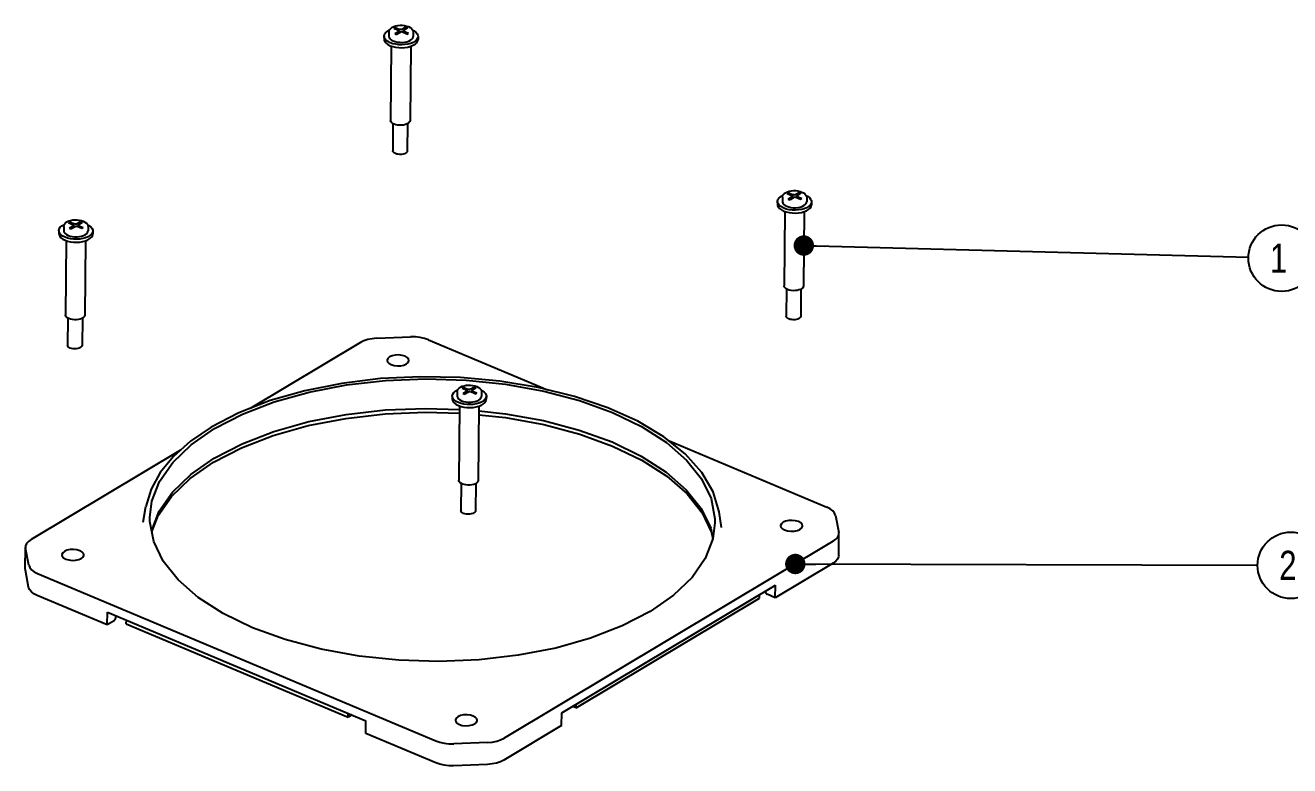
# Model space of a CAD drawing. Header units: millimetres. Extents: x 0 to 841, y 0 to 594.
# Drawn here: x 546.3 to 676.3, y 380.9 to 457.1 of the extents above; entities that cross this region are included whole.
import ezdxf

# ---------------------------------------------------------------- set-up
doc = ezdxf.new("R2010")
doc.units = ezdxf.units.MM
doc.header["$LTSCALE"] = 46.255
doc.layers.get('0').update_dxf_attribs({"linetype": 'CONTINUOUS'})
doc.layers.add('ASSEM_MEM', color=7, linetype='CONTINUOUS')
doc.styles.get("Standard").update_dxf_attribs({"font": 'txt', "width": 0.8})
doc.dimstyles.get("Standard").update_dxf_attribs({"dimtxt": 3, "dimasz": 2.1, "dimexe": 2, "dimexo": 1, "dimtad": 1, "dimzin": 0, "dimdsep": 46, "dimtxsty": 'STANDARD', "dimblk": '_FILLED', "dimblk1": '_FILLED', "dimblk2": '_FILLED', "dimcen": 0.09, "dimazin": 0, "dimtol": 1, "dimtp": 0.01, "dimtm": 0.01, "dimtfac": 1, "dimtofl": 0, "dimtmove": 0, "dimatfit": 3, "dimldrblk": '_FILLED', "dimfxl": 1, "dimtolj": 1, "dimtzin": 0, "dimarcsym": 0})

# ---------------------------------------------------------------- blocks, each defined once
blk = doc.blocks.new('_FILLED')
at = {"color": 0, "linetype": 'BYBLOCK'}
blk.add_solid([(0, 0), (-1, 0.167), (-1, -0.167)], dxfattribs=at)
blk = doc.blocks.new('BALLOON_BL6', base_point=(675.5, 433.12))
at = {"color": 7, "linetype": 'CONTINUOUS'}
blk.add_circle((675.5, 433.12), 3.42, dxfattribs=at)
at = {"color": 7, "linetype": 'CONTINUOUS', "insert": (674.3, 434.62), "char_height": 3, "width": 2.4, "attachment_point": 1, "line_spacing_factor": 0.9}
blk.add_mtext('1', dxfattribs=at)
blk = doc.blocks.new('BALLOON_BL11', base_point=(676.45, 401.52))
at = {"color": 7, "linetype": 'CONTINUOUS'}
blk.add_circle((676.45, 401.52), 3.42, dxfattribs=at)
at = {"color": 7, "linetype": 'CONTINUOUS', "insert": (675.25, 403.02), "char_height": 3, "width": 2.4, "attachment_point": 1, "line_spacing_factor": 0.9}
blk.add_mtext('2', dxfattribs=at)

msp = doc.modelspace()

# ---------------------------------------------------------------- linework, layer by layer
at = {"layer": 'ASSEM_MEM', "color": 7, "linetype": 'CONTINUOUS'}
for p, q in [((584.346, 456.831), (584.187, 456.736)), ((584.65, 456.541), (584.187, 456.736)), ((584.454, 456.624), (584.346, 456.831)), ((584.346, 456.831), (584.809, 456.637)), ((584.704, 456.481), (584.693, 456.253)), ((585.02, 456.645), (585.402, 456.874)), ((585.178, 456.516), (585.185, 456.317)), ((585.595, 456.793), (585.213, 456.564)), ((585.233, 456.459), (585.695, 456.264)), ((585.288, 456.609), (585.402, 456.874)), ((585.402, 456.874), (585.595, 456.793)), ((583.186, 455.953), (583.183, 455.65)), ((583.69, 456.382), (583.686, 455.949)), ((584.288, 456.207), (584.67, 456.436)), ((584.288, 456.207), (584.48, 456.126)), ((584.862, 456.355), (584.48, 456.126)), ((585.536, 456.169), (585.074, 456.363)), ((585.165, 456.325), (585.183, 456.366)), ((585.536, 456.169), (585.695, 456.264)), ((586.19, 456.358), (586.186, 455.925)), ((586.686, 455.921), (586.683, 455.618)), ((583.927, 454.93), (583.856, 447.287)), ((585.927, 454.907), (585.856, 447.268)), ((584.103, 446.957), (584.077, 444.167)), ((585.603, 446.944), (585.577, 444.153)), ((624.813, 439.823), (624.653, 439.728)), ((625.116, 439.534), (624.653, 439.728)), ((624.92, 439.616), (624.813, 439.823)), ((624.813, 439.823), (625.275, 439.629)), ((625.486, 439.638), (625.868, 439.866)), ((626.061, 439.785), (625.679, 439.557)), ((625.754, 439.602), (625.868, 439.866)), ((625.868, 439.866), (626.061, 439.785)), ((623.652, 438.946), (623.649, 438.643)), ((624.156, 439.374), (624.152, 438.941)), ((624.754, 439.199), (625.136, 439.428)), ((624.754, 439.199), (624.946, 439.118)), ((625.328, 439.347), (624.946, 439.118)), ((625.17, 439.474), (625.159, 439.245)), ((626.002, 439.161), (625.54, 439.356)), ((625.631, 439.317), (625.649, 439.358)), ((625.644, 439.508), (625.651, 439.309)), ((625.699, 439.451), (626.161, 439.256)), ((626.002, 439.161), (626.161, 439.256)), ((626.656, 439.351), (626.652, 438.918)), ((627.152, 438.913), (627.149, 438.61)), ((624.393, 437.922), (624.322, 430.279)), ((626.393, 437.899), (626.322, 430.261)), ((549.741, 435.949), (549.738, 435.645)), ((550.245, 436.377), (550.241, 435.944)), ((550.901, 436.826), (550.742, 436.731)), ((551.205, 436.537), (550.742, 436.731)), ((550.842, 436.202), (551.225, 436.431)), ((550.842, 436.202), (551.035, 436.121)), ((551.009, 436.619), (550.901, 436.826)), ((550.901, 436.826), (551.364, 436.632)), ((551.417, 436.35), (551.035, 436.121)), ((551.259, 436.477), (551.248, 436.248)), ((551.575, 436.64), (551.957, 436.869)), ((552.091, 436.164), (551.628, 436.358)), ((551.72, 436.32), (551.738, 436.361)), ((551.733, 436.511), (551.74, 436.312)), ((552.15, 436.788), (551.768, 436.559)), ((551.788, 436.454), (552.25, 436.259)), ((551.843, 436.605), (551.957, 436.869)), ((551.957, 436.869), (552.15, 436.788)), ((552.091, 436.164), (552.25, 436.259)), ((552.745, 436.354), (552.741, 435.921)), ((553.241, 435.916), (553.238, 435.613)), ((550.482, 434.925), (550.411, 427.282)), ((552.481, 434.902), (552.411, 427.264)), ((624.569, 429.949), (624.543, 427.16)), ((626.069, 429.936), (626.043, 427.146)), ((550.658, 426.952), (550.632, 424.162)), ((552.158, 426.939), (552.132, 424.148)), ((580.748, 424.439), (569.402, 417.653)), ((582.439, 424.875), (585.923, 425.017)), ((587.752, 424.723), (600.007, 419.572)), ((590.207, 418.941), (590.204, 418.638)), ((590.711, 419.369), (590.707, 418.936)), ((591.367, 419.819), (591.208, 419.723)), ((591.671, 419.529), (591.208, 419.723)), ((591.308, 419.195), (591.691, 419.423)), ((591.308, 419.195), (591.501, 419.114)), ((591.475, 419.611), (591.367, 419.819)), ((591.367, 419.819), (591.83, 419.624)), ((591.883, 419.342), (591.501, 419.114)), ((591.725, 419.469), (591.714, 419.241)), ((592.041, 419.633), (592.423, 419.861)), ((592.557, 419.156), (592.095, 419.351)), ((592.186, 419.312), (592.204, 419.353)), ((592.199, 419.503), (592.206, 419.304)), ((592.616, 419.78), (592.234, 419.552)), ((592.254, 419.446), (592.716, 419.252)), ((592.309, 419.597), (592.423, 419.861)), ((592.423, 419.861), (592.616, 419.78)), ((592.557, 419.156), (592.716, 419.252)), ((593.211, 419.346), (593.207, 418.913)), ((593.707, 418.908), (593.704, 418.605)), ((590.948, 417.917), (590.877, 410.274)), ((592.947, 417.894), (592.877, 410.256)), ((612.448, 414.344), (628.727, 407.501)), ((562.25, 413.375), (546.882, 404.183)), ((563.325, 410.878), (565.731, 412.549)), ((591.124, 409.944), (591.098, 407.155)), ((592.624, 409.931), (592.598, 407.141)), ((558.416, 405.948), (558.696, 407.574)), ((617.888, 405.396), (617.638, 407.027)), ((629.623, 406.65), (629.954, 404.905)), ((629.944, 402.529), (629.965, 404.781)), ((629.965, 404.781), (629.954, 404.905)), ((546.289, 401.144), (546.309, 403.396)), ((546.309, 403.395), (546.321, 403.272)), ((546.652, 401.527), (546.321, 403.272)), ((629.392, 403.994), (595.526, 383.738)), ((546.3, 401.02), (546.289, 401.144)), ((546.631, 399.276), (546.3, 401.02)), ((547.548, 400.675), (588.523, 383.454)), ((629.371, 401.743), (623.427, 398.188)), ((601.461, 386.34), (623.44, 399.486)), ((623.427, 398.188), (623.44, 399.486)), ((554.718, 395.401), (547.527, 398.424)), ((602.941, 386.852), (621.797, 398.131)), ((621.797, 398.131), (621.801, 398.506)), ((622.371, 398.847), (622.412, 398.735)), ((623.427, 398.188), (622.583, 398.542)), ((554.718, 395.401), (554.73, 396.7)), ((554.73, 396.7), (581.322, 385.524)), ((555.416, 395.819), (554.718, 395.401)), ((555.56, 396.024), (555.649, 396.314)), ((556.678, 395.49), (556.682, 395.88)), ((556.678, 395.49), (579.493, 385.901)), ((579.493, 385.901), (579.497, 386.291)), ((601.449, 385.041), (601.461, 386.34)), ((602.941, 386.852), (602.574, 387.006)), ((602.941, 386.852), (602.944, 387.227)), ((579.878, 386.131), (579.493, 385.901)), ((581.31, 384.225), (581.322, 385.524)), ((601.449, 385.041), (595.506, 381.486)), ((588.502, 381.202), (581.31, 384.225)), ((593.836, 383.301), (590.352, 383.16)), ((593.815, 381.05), (590.331, 380.909))]:
    msp.add_line(p, q, dxfattribs=at)
for points in [[(583.186, 455.953), (583.188, 455.987), (583.232, 456.148), (583.333, 456.3), (583.49, 456.44), (583.696, 456.563), (583.747, 456.584)], [(583.69, 456.382), (583.71, 456.508), (583.771, 456.633), (583.876, 456.753), (584.021, 456.859), (584.198, 456.944), (584.398, 457.008), (584.613, 457.049), (584.838, 457.069), (585.065, 457.066), (585.289, 457.041), (585.502, 456.995), (585.699, 456.927)], [(584.65, 456.541), (584.681, 456.524), (584.699, 456.502), (584.704, 456.481)], [(584.704, 456.481), (584.704, 456.479), (584.694, 456.456), (584.67, 456.436)], [(585.02, 456.645), (584.985, 456.63), (584.942, 456.621), (584.895, 456.619), (584.85, 456.624), (584.809, 456.637)], [(585.699, 456.927), (585.873, 456.839), (586.014, 456.73), (586.115, 456.609), (586.172, 456.484), (586.19, 456.358)], [(586.138, 456.56), (586.28, 456.488), (586.463, 456.354), (586.594, 456.206), (586.669, 456.048), (586.686, 455.921)], [(583.183, 455.65), (583.201, 455.523), (583.275, 455.365), (583.406, 455.217), (583.59, 455.083), (583.818, 454.967)], [(583.821, 455.27), (583.592, 455.386), (583.409, 455.52), (583.278, 455.668), (583.203, 455.826), (583.186, 455.953)], [(583.686, 455.949), (583.692, 455.887), (583.739, 455.766), (583.832, 455.652), (583.967, 455.549), (584.14, 455.461)], [(583.818, 454.967), (584.085, 454.874), (584.381, 454.807), (584.695, 454.769), (585.018, 454.759), (585.338, 454.78), (585.644, 454.829), (585.925, 454.906), (586.174, 455.008), (586.379, 455.131), (586.536, 455.271), (586.638, 455.424), (586.682, 455.584), (586.683, 455.618)], [(586.686, 455.921), (586.684, 455.887), (586.64, 455.727), (586.539, 455.574), (586.382, 455.434), (586.177, 455.311), (585.928, 455.209), (585.647, 455.132), (585.34, 455.083), (585.021, 455.062), (584.698, 455.072), (584.384, 455.11), (584.088, 455.177), (583.821, 455.27)], [(584.14, 455.461), (584.343, 455.391), (584.569, 455.342), (584.809, 455.316), (585.054, 455.314), (585.295, 455.336), (585.521, 455.381), (585.726, 455.447), (585.9, 455.532), (586.036, 455.633), (586.131, 455.745), (586.18, 455.865), (586.186, 455.925)], [(584.219, 446.897), (584.072, 446.972), (583.96, 447.061), (583.887, 447.16), (583.857, 447.264), (583.856, 447.287)], [(585.689, 446.995), (585.555, 446.916), (585.392, 446.852), (585.204, 446.807), (585.003, 446.782), (584.793, 446.779), (584.587, 446.798), (584.393, 446.838), (584.219, 446.897)], [(585.856, 447.268), (585.842, 447.188), (585.786, 447.087), (585.689, 446.995)], [(585.405, 443.917), (585.284, 443.86), (585.14, 443.817), (584.981, 443.792), (584.814, 443.785), (584.647, 443.797), (584.49, 443.828), (584.349, 443.874), (584.232, 443.936), (584.146, 444.008), (584.093, 444.088), (584.077, 444.167)], [(585.577, 444.153), (585.555, 444.065), (585.497, 443.987), (585.405, 443.917)], [(623.652, 438.946), (623.654, 438.98), (623.698, 439.14), (623.799, 439.292), (623.956, 439.433), (624.162, 439.555), (624.213, 439.576)], [(624.156, 439.374), (624.176, 439.5), (624.237, 439.626), (624.342, 439.745), (624.487, 439.851), (624.664, 439.936), (624.864, 440), (625.079, 440.041), (625.304, 440.061), (625.531, 440.058), (625.755, 440.034), (625.968, 439.987), (626.165, 439.92)], [(625.486, 439.638), (625.451, 439.622), (625.408, 439.613), (625.361, 439.611), (625.316, 439.617), (625.275, 439.629)], [(626.165, 439.92), (626.339, 439.831), (626.48, 439.723), (626.581, 439.602), (626.638, 439.477), (626.656, 439.351)], [(626.604, 439.552), (626.746, 439.481), (626.929, 439.346), (627.06, 439.198), (627.135, 439.04), (627.152, 438.913)], [(623.649, 438.642), (623.667, 438.516), (623.741, 438.358), (623.872, 438.209), (624.056, 438.075), (624.284, 437.959)], [(624.287, 438.263), (624.058, 438.378), (623.875, 438.512), (623.744, 438.661), (623.669, 438.819), (623.652, 438.946)], [(624.152, 438.941), (624.158, 438.879), (624.205, 438.758), (624.298, 438.644), (624.433, 438.541), (624.606, 438.453)], [(624.284, 437.959), (624.551, 437.867), (624.847, 437.8), (625.161, 437.761), (625.484, 437.752), (625.804, 437.772), (626.11, 437.822), (626.391, 437.898), (626.64, 438), (626.845, 438.123), (627.002, 438.264), (627.104, 438.416), (627.148, 438.576), (627.149, 438.61)], [(627.152, 438.913), (627.15, 438.879), (627.106, 438.719), (627.005, 438.567), (626.848, 438.426), (626.643, 438.304), (626.394, 438.202), (626.113, 438.125), (625.806, 438.075), (625.487, 438.055), (625.164, 438.064), (624.85, 438.103), (624.554, 438.17), (624.287, 438.263)], [(624.606, 438.453), (624.809, 438.383), (625.035, 438.334), (625.275, 438.308), (625.52, 438.306), (625.761, 438.328), (625.987, 438.373), (626.192, 438.439), (626.366, 438.524), (626.502, 438.625), (626.597, 438.738), (626.646, 438.857), (626.652, 438.918)], [(625.116, 439.534), (625.147, 439.516), (625.165, 439.494), (625.17, 439.474)], [(625.17, 439.474), (625.17, 439.471), (625.16, 439.448), (625.136, 439.428)], [(550.245, 436.377), (550.265, 436.503), (550.326, 436.628), (550.43, 436.748), (550.576, 436.854), (550.753, 436.939), (550.953, 437.003), (551.168, 437.044), (551.393, 437.064), (551.62, 437.061), (551.844, 437.037), (552.057, 436.99), (552.254, 436.923)], [(549.741, 435.948), (549.743, 435.983), (549.787, 436.143), (549.888, 436.295), (550.045, 436.435), (550.25, 436.558), (550.302, 436.579)], [(550.376, 435.265), (550.147, 435.381), (549.964, 435.515), (549.833, 435.664), (549.758, 435.822), (549.741, 435.948)], [(550.241, 435.944), (550.247, 435.882), (550.294, 435.761), (550.387, 435.647), (550.522, 435.544), (550.695, 435.456)], [(553.241, 435.916), (553.239, 435.882), (553.195, 435.722), (553.094, 435.57), (552.937, 435.429), (552.732, 435.306), (552.483, 435.204), (552.202, 435.128), (551.895, 435.078), (551.576, 435.058), (551.253, 435.067), (550.939, 435.106), (550.643, 435.173), (550.376, 435.265)], [(550.695, 435.456), (550.898, 435.386), (551.124, 435.337), (551.364, 435.311), (551.609, 435.309), (551.85, 435.331), (552.076, 435.376), (552.281, 435.442), (552.454, 435.527), (552.591, 435.628), (552.686, 435.74), (552.734, 435.86), (552.741, 435.921)], [(551.205, 436.537), (551.236, 436.519), (551.254, 436.497), (551.259, 436.477)], [(551.259, 436.477), (551.259, 436.474), (551.249, 436.451), (551.225, 436.431)], [(551.575, 436.64), (551.54, 436.625), (551.497, 436.616), (551.45, 436.614), (551.404, 436.62), (551.364, 436.632)], [(552.254, 436.923), (552.428, 436.834), (552.569, 436.726), (552.67, 436.605), (552.727, 436.479), (552.745, 436.354)], [(552.693, 436.555), (552.835, 436.484), (553.018, 436.349), (553.149, 436.201), (553.224, 436.043), (553.241, 435.916)], [(549.738, 435.645), (549.756, 435.519), (549.83, 435.361), (549.961, 435.212), (550.145, 435.078), (550.373, 434.962)], [(550.373, 434.962), (550.64, 434.87), (550.936, 434.803), (551.25, 434.764), (551.573, 434.754), (551.892, 434.775), (552.199, 434.825), (552.48, 434.901), (552.729, 435.003), (552.934, 435.126), (553.091, 435.267), (553.192, 435.419), (553.236, 435.579), (553.238, 435.613)], [(624.685, 429.889), (624.538, 429.965), (624.426, 430.054), (624.353, 430.152), (624.323, 430.256), (624.322, 430.279)], [(626.155, 429.988), (626.021, 429.908), (625.858, 429.844), (625.67, 429.799), (625.469, 429.774), (625.259, 429.771), (625.053, 429.79), (624.859, 429.83), (624.685, 429.889)], [(626.322, 430.261), (626.308, 430.18), (626.252, 430.079), (626.155, 429.988)], [(550.774, 426.892), (550.627, 426.967), (550.515, 427.057), (550.442, 427.155), (550.412, 427.259), (550.411, 427.282)], [(552.244, 426.991), (552.11, 426.911), (551.947, 426.847), (551.759, 426.802), (551.558, 426.777), (551.348, 426.774), (551.142, 426.793), (550.948, 426.833), (550.774, 426.892)], [(552.411, 427.263), (552.397, 427.183), (552.34, 427.082), (552.244, 426.991)], [(625.871, 426.91), (625.75, 426.852), (625.606, 426.81), (625.447, 426.784), (625.28, 426.778), (625.113, 426.79), (624.956, 426.82), (624.815, 426.867), (624.698, 426.928), (624.612, 427), (624.559, 427.081), (624.543, 427.159)], [(626.043, 427.146), (626.021, 427.058), (625.963, 426.979), (625.871, 426.91)], [(551.96, 423.912), (551.839, 423.855), (551.695, 423.813), (551.536, 423.787), (551.369, 423.781), (551.202, 423.793), (551.045, 423.823), (550.904, 423.87), (550.787, 423.931), (550.7, 424.003), (550.648, 424.084), (550.632, 424.162)], [(552.132, 424.149), (552.11, 424.061), (552.052, 423.982), (551.96, 423.912)], [(582.439, 424.875), (581.958, 424.832), (581.504, 424.742), (581.096, 424.609), (580.748, 424.439)], [(587.752, 424.723), (587.345, 424.863), (586.893, 424.96), (586.413, 425.012), (585.923, 425.017)], [(583.76, 422.959), (583.581, 422.809), (583.504, 422.638), (583.502, 422.605)], [(585.752, 422.584), (585.716, 422.727), (585.576, 422.89), (585.343, 423.023), (585.04, 423.115), (584.697, 423.156), (584.347, 423.141), (584.024, 423.074), (583.76, 422.959)], [(583.502, 422.605), (583.537, 422.462), (583.677, 422.3), (583.91, 422.166), (584.213, 422.074), (584.557, 422.034), (584.907, 422.048), (585.23, 422.116), (585.494, 422.23)], [(585.494, 422.23), (585.673, 422.38), (585.75, 422.552), (585.752, 422.584)], [(571.882, 418.327), (575.473, 419.338), (579.323, 420.08), (583.352, 420.54), (587.479, 420.708), (591.62, 420.579), (595.691, 420.157)], [(617.638, 407.027), (617.036, 409.079), (615.871, 411.075), (614.166, 412.974), (611.953, 414.738), (609.277, 416.332), (606.192, 417.726), (602.757, 418.893), (599.039, 419.811), (595.11, 420.463), (591.047, 420.836), (586.928, 420.923), (582.832, 420.722), (578.84, 420.237), (575.028, 419.478)], [(590.711, 419.369), (590.731, 419.495), (590.792, 419.621), (590.896, 419.741), (591.042, 419.846), (591.219, 419.932), (591.419, 419.995), (591.634, 420.037), (591.859, 420.056), (592.086, 420.053), (592.31, 420.029), (592.523, 419.983), (592.72, 419.915)], [(595.691, 420.157), (599.608, 419.451), (603.292, 418.474), (606.668, 417.247), (609.667, 415.795), (612.228, 414.147), (614.299, 412.336), (615.838, 410.401), (616.813, 408.379), (617.205, 406.312), (617.213, 405.905)], [(575.028, 419.478), (571.471, 418.459), (568.237, 417.199), (565.389, 415.722)], [(590.207, 418.941), (590.209, 418.975), (590.253, 419.135), (590.354, 419.287), (590.511, 419.428), (590.716, 419.55), (590.768, 419.572)], [(590.842, 418.258), (590.613, 418.373), (590.43, 418.508), (590.299, 418.656), (590.224, 418.814), (590.207, 418.941)], [(590.707, 418.936), (590.713, 418.874), (590.76, 418.754), (590.853, 418.64), (590.988, 418.536), (591.161, 418.448)], [(593.707, 418.908), (593.705, 418.874), (593.661, 418.714), (593.56, 418.562), (593.403, 418.421), (593.198, 418.299), (592.949, 418.197), (592.668, 418.12), (592.361, 418.07), (592.042, 418.05), (591.719, 418.059), (591.405, 418.098), (591.109, 418.165), (590.842, 418.258)], [(591.161, 418.448), (591.364, 418.378), (591.59, 418.33), (591.83, 418.304), (592.075, 418.301), (592.316, 418.323), (592.542, 418.368), (592.747, 418.435), (592.92, 418.52), (593.057, 418.62), (593.152, 418.733), (593.2, 418.853), (593.207, 418.913)], [(591.671, 419.529), (591.702, 419.511), (591.72, 419.489), (591.725, 419.469)], [(591.725, 419.469), (591.725, 419.466), (591.715, 419.443), (591.691, 419.423)], [(592.041, 419.633), (592.006, 419.617), (591.963, 419.608), (591.916, 419.607), (591.87, 419.612), (591.83, 419.624)], [(592.72, 419.915), (592.894, 419.826), (593.035, 419.718), (593.136, 419.597), (593.193, 419.472), (593.211, 419.346)], [(593.159, 419.548), (593.301, 419.476), (593.484, 419.342), (593.615, 419.193), (593.69, 419.035), (593.707, 418.908)], [(565.731, 412.549), (568.594, 414.029), (571.854, 415.287), (575.445, 416.298), (579.295, 417.041), (583.324, 417.501), (587.451, 417.668), (590.944, 417.56)], [(565.76, 415.589), (568.622, 417.069), (571.882, 418.327)], [(590.204, 418.638), (590.222, 418.511), (590.296, 418.353), (590.427, 418.205), (590.611, 418.07), (590.839, 417.955)], [(590.839, 417.955), (591.106, 417.862), (591.402, 417.795), (591.716, 417.756), (592.039, 417.747), (592.358, 417.767), (592.665, 417.817), (592.946, 417.894), (593.195, 417.996), (593.4, 418.118), (593.557, 418.259), (593.658, 418.411), (593.702, 418.571), (593.704, 418.605)], [(565.65, 412.127), (568.522, 413.612), (571.794, 414.874), (575.397, 415.889), (579.26, 416.634), (583.303, 417.096), (587.445, 417.263), (590.941, 417.155)], [(592.939, 416.996), (595.684, 416.711), (599.615, 416.003), (603.312, 415.023), (606.699, 413.792), (609.708, 412.334), (612.278, 410.68), (614.356, 408.864), (615.901, 406.921)], [(592.943, 417.4), (595.663, 417.118), (599.58, 416.412), (603.264, 415.435), (606.639, 414.208), (609.638, 412.756), (612.2, 411.107), (614.271, 409.297), (615.81, 407.361), (616.785, 405.339), (616.997, 404.22)], [(565.389, 415.722), (563.274, 414.286), (561.524, 412.729), (560.166, 411.074), (559.219, 409.347), (558.696, 407.574)], [(559.1, 406.446), (559.307, 408.108), (560.094, 410.138), (561.452, 412.088), (563.353, 413.917), (565.76, 415.589)], [(559.311, 404.97), (559.965, 406.658), (561.327, 408.614), (563.235, 410.45), (565.65, 412.127)], [(559.288, 405.091), (560.066, 407.099), (561.424, 409.049), (563.325, 410.878)], [(591.24, 409.884), (591.093, 409.96), (590.981, 410.049), (590.908, 410.147), (590.878, 410.251), (590.877, 410.275)], [(592.71, 409.983), (592.576, 409.903), (592.413, 409.839), (592.225, 409.794), (592.024, 409.769), (591.814, 409.766), (591.608, 409.785), (591.414, 409.825), (591.24, 409.884)], [(592.877, 410.256), (592.863, 410.175), (592.806, 410.075), (592.71, 409.983)], [(592.426, 406.905), (592.305, 406.847), (592.161, 406.805), (592.002, 406.78), (591.835, 406.773), (591.668, 406.785), (591.511, 406.815), (591.37, 406.862), (591.253, 406.923), (591.166, 406.996), (591.114, 407.076), (591.098, 407.155)], [(592.598, 407.141), (592.576, 407.053), (592.518, 406.974), (592.426, 406.905)], [(629.623, 406.65), (629.529, 406.891), (629.343, 407.119), (629.072, 407.325), (628.727, 407.501)], [(610.554, 396.762), (607.691, 395.282), (604.431, 394.024), (600.84, 393.013), (596.99, 392.27), (592.961, 391.81), (588.834, 391.643), (584.693, 391.772), (580.622, 392.193), (576.705, 392.9), (573.021, 393.876), (569.646, 395.103), (566.647, 396.555), (564.085, 398.204), (562.014, 400.014), (560.475, 401.95), (559.5, 403.972), (559.108, 406.039), (559.1, 406.446)], [(617.213, 405.905), (617.006, 404.242), (616.219, 402.212), (614.862, 400.263), (612.96, 398.434), (610.554, 396.762)], [(615.901, 406.921), (616.879, 404.892), (617.004, 404.237)], [(624.226, 405.951), (624.047, 405.801), (623.97, 405.63), (623.968, 405.597)], [(626.218, 405.577), (626.182, 405.72), (626.042, 405.882), (625.809, 406.016), (625.506, 406.107), (625.163, 406.148), (624.813, 406.134), (624.49, 406.066), (624.226, 405.951)], [(623.968, 405.597), (624.003, 405.454), (624.143, 405.292), (624.376, 405.158), (624.679, 405.067), (625.023, 405.026), (625.373, 405.04), (625.696, 405.108), (625.96, 405.222)], [(625.96, 405.222), (626.139, 405.373), (626.216, 405.544), (626.218, 405.577)], [(629.392, 403.994), (629.666, 404.196), (629.855, 404.42), (629.952, 404.66), (629.965, 404.781)], [(546.882, 404.183), (546.609, 403.981), (546.42, 403.756), (546.322, 403.517), (546.309, 403.395)], [(552.307, 402.58), (552.271, 402.722), (552.131, 402.885), (551.898, 403.019), (551.595, 403.11), (551.252, 403.151), (550.901, 403.137), (550.578, 403.069), (550.315, 402.954)], [(550.315, 402.954), (550.136, 402.804), (550.059, 402.633), (550.057, 402.6)], [(550.057, 402.6), (550.092, 402.457), (550.232, 402.295), (550.465, 402.161), (550.768, 402.07), (551.112, 402.029), (551.462, 402.043), (551.785, 402.111), (552.049, 402.225)], [(552.049, 402.225), (552.228, 402.376), (552.304, 402.547), (552.307, 402.58)], [(629.944, 402.53), (629.931, 402.408), (629.834, 402.169), (629.645, 401.944), (629.371, 401.743)], [(546.652, 401.527), (546.746, 401.286), (546.932, 401.058), (547.202, 400.852), (547.548, 400.675)], [(547.527, 398.424), (547.181, 398.6), (546.911, 398.806), (546.725, 399.034), (546.631, 399.276)], [(622.412, 398.735), (622.454, 398.653), (622.514, 398.586), (622.583, 398.542)], [(555.416, 395.819), (555.474, 395.868), (555.524, 395.939), (555.56, 396.024)], [(590.781, 385.947), (590.602, 385.796), (590.525, 385.625), (590.523, 385.592)], [(590.523, 385.592), (590.558, 385.45), (590.698, 385.287), (590.931, 385.153), (591.234, 385.062), (591.578, 385.021), (591.928, 385.035), (592.251, 385.103), (592.515, 385.218)], [(592.773, 385.572), (592.737, 385.715), (592.597, 385.877), (592.364, 386.011), (592.061, 386.102), (591.718, 386.143), (591.367, 386.129), (591.044, 386.061), (590.781, 385.947)], [(592.515, 385.218), (592.694, 385.368), (592.77, 385.539), (592.773, 385.572)], [(593.836, 383.301), (594.317, 383.345), (594.77, 383.435), (595.179, 383.567), (595.526, 383.738)], [(588.523, 383.454), (588.929, 383.314), (589.381, 383.216), (589.862, 383.164), (590.352, 383.16)], [(590.331, 380.909), (589.841, 380.913), (589.36, 380.965), (588.908, 381.063), (588.502, 381.202)], [(595.506, 381.486), (595.158, 381.316), (594.749, 381.183), (594.296, 381.094), (593.815, 381.05)]]:
    msp.add_lwpolyline(points, dxfattribs=at)
for centre, ratio, start_param, end_param in [((585.329, 456.516), 0.4997713, 2.4557441, 4.0259271), ((584.978, 456.306), 0.5003837, 0.8851533, 2.4553363), ((625.795, 439.508), 0.4997713, 2.4557441, 4.0259271), ((625.444, 439.298), 0.5003837, 0.8851533, 2.4553363), ((551.533, 436.301), 0.5003837, 0.8851533, 2.4553363), ((551.883, 436.511), 0.4997713, 2.4557441, 4.0259271), ((591.999, 419.294), 0.5003837, 0.8851533, 2.4553363), ((592.349, 419.503), 0.4997713, 2.4557441, 4.0259271)]:
    msp.add_ellipse(centre, major_axis=(0.15, -0.001), ratio=ratio, start_param=start_param, end_param=end_param, dxfattribs=at)

# ---------------------------------------------------------------- block references
at = {"color": 7, "linetype": 'CONTINUOUS'}
for name, p in [('BALLOON_BL6', (675.502, 433.121)), ('BALLOON_BL11', (676.452, 401.518))]:
    msp.add_blockref(name, p, dxfattribs=at)

# ---------------------------------------------------------------- leaders
for points in [[(626.36, 434.412), (672.082, 433.21)], [(625.486, 401.658), (673.031, 401.527)]]:
    msp.add_leader(points, dimstyle='STANDARD', override={"dimtad": 0, "dimldrblk": 'DOT'}, dxfattribs=at)

doc.saveas('drawing.dxf')
